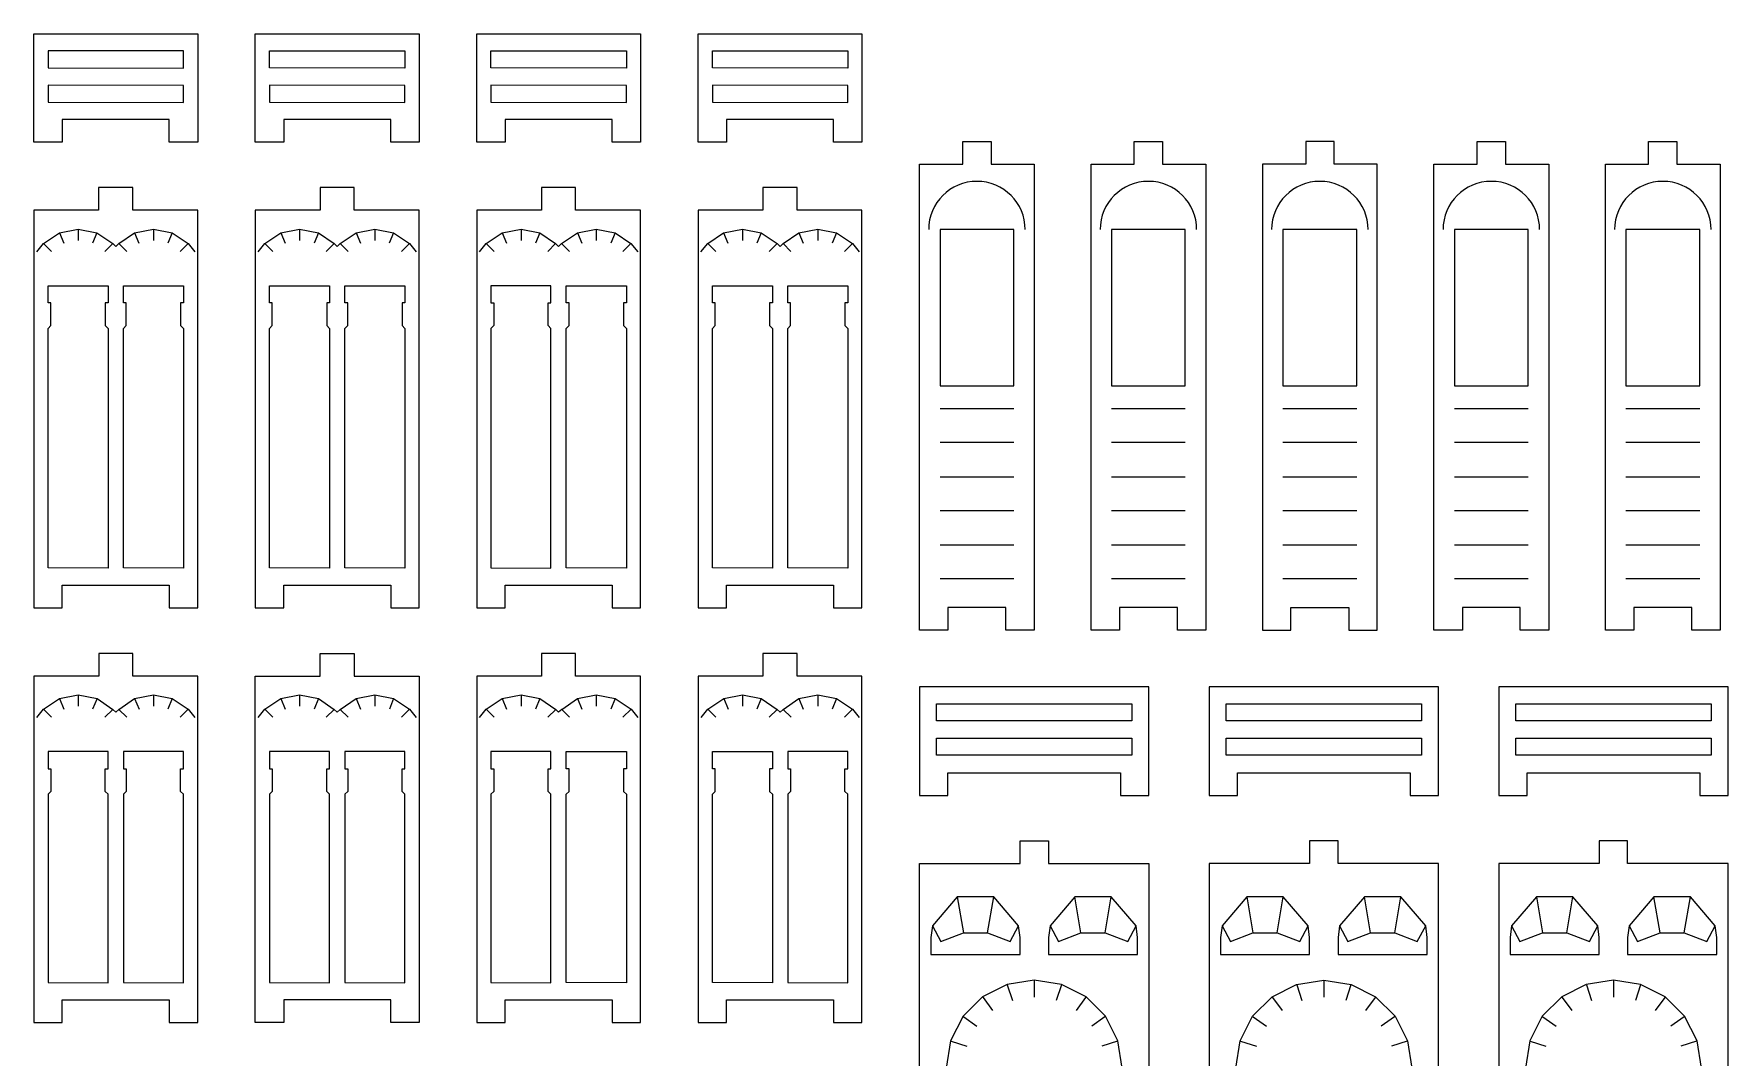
# Model space of a CAD drawing. Header units: millimetres. Extents: x 0 to 991, y -75 to 1327.
# Drawn here: x 507.6 to 806, y 285.9 to 466.1 of the extents above; entities that cross this region are included whole.
import ezdxf

# ---------------------------------------------------------------- set-up
doc = ezdxf.new("R2010")
doc.units = ezdxf.units.MM
for name, color, linetype in [('Part1 engrave', 173, 'Continuous'), ('Part1 Inside Cut', 92, 'Continuous'), ('Part1 Outside cut', 1, 'Continuous')]:
    doc.layers.add(name, color=color, linetype=linetype)

msp = doc.modelspace()

# ---------------------------------------------------------------- linework, layer by layer
at = {"layer": 'Part1 engrave'}
for p, q in [((515.39, 431.7), (515.39, 429.7)), ((518.7, 431.04), (517.93, 429.19)), ((528.64, 431.7), (528.64, 429.7)), ((531.95, 431.04), (531.19, 429.19)), ((554.39, 431.7), (554.39, 429.7)), ((557.7, 431.04), (556.93, 429.19)), ((567.64, 431.7), (567.64, 429.7)), ((570.95, 431.04), (570.19, 429.19)), ((593.39, 431.7), (593.39, 429.7)), ((596.7, 431.04), (595.93, 429.19)), ((606.64, 431.7), (606.64, 429.7)), ((609.95, 431.04), (609.19, 429.19)), ((632.39, 431.7), (632.39, 429.7)), ((635.7, 431.04), (634.93, 429.19)), ((645.64, 431.7), (645.64, 429.7)), ((648.95, 431.04), (648.19, 429.19)), ((509.27, 429.17), (510.68, 427.75)), ((534.76, 429.17), (533.34, 427.75)), ((548.27, 429.17), (549.68, 427.75)), ((573.76, 429.17), (572.34, 427.75)), ((587.27, 429.17), (588.68, 427.75)), ((612.76, 429.17), (611.34, 427.75)), ((626.27, 429.17), (627.68, 427.75)), ((651.76, 429.17), (650.34, 427.75)), ((667.19, 400.1), (680.19, 400.1)), ((697.39, 400.1), (710.39, 400.1)), ((727.59, 400.1), (740.59, 400.1)), ((757.79, 400.1), (770.79, 400.1)), ((787.99, 400.1), (800.99, 400.1)), ((680.19, 394.1), (667.19, 394.1)), ((710.39, 394.1), (697.39, 394.1)), ((740.59, 394.1), (727.59, 394.1)), ((770.79, 394.1), (757.79, 394.1)), ((800.99, 394.1), (787.99, 394.1)), ((667.19, 388.1), (680.19, 388.1)), ((697.39, 388.1), (710.39, 388.1)), ((727.59, 388.1), (740.59, 388.1)), ((757.79, 388.1), (770.79, 388.1)), ((787.99, 388.1), (800.99, 388.1)), ((680.19, 382.1), (667.19, 382.1)), ((710.39, 382.1), (697.39, 382.1)), ((740.59, 382.1), (727.59, 382.1)), ((770.79, 382.1), (757.79, 382.1)), ((800.99, 382.1), (787.99, 382.1)), ((667.19, 376.1), (680.19, 376.1)), ((697.39, 376.1), (710.39, 376.1)), ((727.59, 376.1), (740.59, 376.1)), ((757.79, 376.1), (770.79, 376.1)), ((787.99, 376.1), (800.99, 376.1)), ((680.19, 370.1), (667.19, 370.1)), ((710.39, 370.1), (697.39, 370.1)), ((740.59, 370.1), (727.59, 370.1)), ((770.79, 370.1), (757.79, 370.1)), ((800.99, 370.1), (787.99, 370.1)), ((515.4, 349.7), (515.4, 347.7)), ((528.65, 349.7), (528.65, 347.7)), ((554.4, 349.7), (554.4, 347.7)), ((567.65, 349.7), (567.65, 347.7)), ((593.4, 349.7), (593.4, 347.7)), ((606.65, 349.7), (606.65, 347.7)), ((632.4, 349.7), (632.4, 347.7)), ((645.65, 349.7), (645.65, 347.7)), ((509.28, 347.17), (510.69, 345.75)), ((518.71, 349.04), (517.94, 347.19)), ((531.96, 349.04), (531.2, 347.19)), ((534.77, 347.17), (533.35, 345.75)), ((548.28, 347.17), (549.69, 345.75)), ((557.71, 349.04), (556.94, 347.19)), ((570.96, 349.04), (570.2, 347.19)), ((573.77, 347.17), (572.35, 345.75)), ((587.28, 347.17), (588.69, 345.75)), ((596.71, 349.04), (595.94, 347.19)), ((609.96, 349.04), (609.2, 347.19)), ((612.77, 347.17), (611.35, 345.75)), ((626.28, 347.17), (627.69, 345.75)), ((635.71, 349.04), (634.94, 347.19)), ((648.96, 349.04), (648.2, 347.19)), ((651.77, 347.17), (650.35, 345.75)), ((683.79, 299.5), (683.79, 296.5)), ((734.79, 299.5), (734.79, 296.5)), ((785.79, 299.5), (785.79, 296.5))]:
    msp.add_line(p, q, dxfattribs=at)
for points in [[(508.09, 427.7, 0), (509.27, 429.17, 0), (512.08, 431.04, 0), (515.39, 431.7, 0), (518.7, 431.04, 0), (521.49, 429.15, 0)], [(512.08, 431.04, 0), (512.84, 429.19, 0)], [(522.54, 429.15, 0), (525.33, 431.04, 0), (528.64, 431.7, 0), (531.95, 431.04, 0), (534.76, 429.17, 0), (535.94, 427.7, 0)], [(525.33, 431.04, 0), (526.1, 429.19, 0)], [(547.09, 427.7, 0), (548.27, 429.17, 0), (551.08, 431.04, 0), (554.39, 431.7, 0), (557.7, 431.04, 0), (560.49, 429.15, 0)], [(551.08, 431.04, 0), (551.84, 429.19, 0)], [(561.54, 429.15, 0), (564.33, 431.04, 0), (567.64, 431.7, 0), (570.95, 431.04, 0), (573.76, 429.17, 0), (574.94, 427.7, 0)], [(564.33, 431.04, 0), (565.1, 429.19, 0)], [(586.09, 427.7, 0), (587.27, 429.17, 0), (590.08, 431.04, 0), (593.39, 431.7, 0), (596.7, 431.04, 0), (599.49, 429.15, 0)], [(590.08, 431.04, 0), (590.84, 429.19, 0)], [(600.54, 429.15, 0), (603.33, 431.04, 0), (606.64, 431.7, 0), (609.95, 431.04, 0), (612.76, 429.17, 0), (613.94, 427.7, 0)], [(603.33, 431.04, 0), (604.1, 429.19, 0)], [(625.09, 427.7, 0), (626.27, 429.17, 0), (629.08, 431.04, 0), (632.39, 431.7, 0), (635.7, 431.04, 0), (638.49, 429.15, 0)], [(629.08, 431.04, 0), (629.84, 429.19, 0)], [(639.54, 429.15, 0), (642.33, 431.04, 0), (645.64, 431.7, 0), (648.95, 431.04, 0), (651.76, 429.17, 0), (652.94, 427.7, 0)], [(642.33, 431.04, 0), (643.1, 429.19, 0)], [(523.94, 427.75, 0), (522.54, 429.15, 0), (522.01, 428.65, 0), (521.49, 429.15, 0), (520.09, 427.75, 0)], [(562.94, 427.75, 0), (561.54, 429.15, 0), (561.01, 428.65, 0), (560.49, 429.15, 0), (559.09, 427.75, 0)], [(601.94, 427.75, 0), (600.54, 429.15, 0), (600.01, 428.65, 0), (599.49, 429.15, 0), (598.09, 427.75, 0)], [(640.94, 427.75, 0), (639.54, 429.15, 0), (639.01, 428.65, 0), (638.49, 429.15, 0), (637.09, 427.75, 0)], [(508.1, 345.7, 0), (509.28, 347.17, 0), (512.09, 349.04, 0), (515.4, 349.7, 0), (518.71, 349.04, 0), (521.5, 347.15, 0)], [(522.55, 347.15, 0), (525.34, 349.04, 0), (528.65, 349.7, 0), (531.96, 349.04, 0), (534.77, 347.17, 0), (535.95, 345.7, 0)], [(547.1, 345.7, 0), (548.28, 347.17, 0), (551.09, 349.04, 0), (554.4, 349.7, 0), (557.71, 349.04, 0), (560.5, 347.15, 0)], [(561.55, 347.15, 0), (564.34, 349.04, 0), (567.65, 349.7, 0), (570.96, 349.04, 0), (573.77, 347.17, 0), (574.95, 345.7, 0)], [(586.1, 345.7, 0), (587.28, 347.17, 0), (590.09, 349.04, 0), (593.4, 349.7, 0), (596.71, 349.04, 0), (599.5, 347.15, 0)], [(600.55, 347.15, 0), (603.34, 349.04, 0), (606.65, 349.7, 0), (609.96, 349.04, 0), (612.77, 347.17, 0), (613.95, 345.7, 0)], [(625.1, 345.7, 0), (626.28, 347.17, 0), (629.09, 349.04, 0), (632.4, 349.7, 0), (635.71, 349.04, 0), (638.5, 347.15, 0)], [(639.55, 347.15, 0), (642.34, 349.04, 0), (645.65, 349.7, 0), (648.96, 349.04, 0), (651.77, 347.17, 0), (652.95, 345.7, 0)], [(512.09, 349.04, 0), (512.85, 347.19, 0)], [(523.95, 345.75, 0), (522.55, 347.15, 0), (522.02, 346.65, 0), (521.5, 347.15, 0), (520.1, 345.75, 0)], [(525.34, 349.04, 0), (526.11, 347.19, 0)], [(551.09, 349.04, 0), (551.85, 347.19, 0)], [(562.95, 345.75, 0), (561.55, 347.15, 0), (561.02, 346.65, 0), (560.5, 347.15, 0), (559.1, 345.75, 0)], [(564.34, 349.04, 0), (565.11, 347.19, 0)], [(590.09, 349.04, 0), (590.85, 347.19, 0)], [(601.95, 345.75, 0), (600.55, 347.15, 0), (600.02, 346.65, 0), (599.5, 347.15, 0), (598.1, 345.75, 0)], [(603.34, 349.04, 0), (604.11, 347.19, 0)], [(629.09, 349.04, 0), (629.85, 347.19, 0)], [(640.95, 345.75, 0), (639.55, 347.15, 0), (639.02, 346.65, 0), (638.5, 347.15, 0), (637.1, 345.75, 0)], [(642.34, 349.04, 0), (643.11, 347.19, 0)], [(675.57, 307.81, 0), (679.55, 306.3, 0), (681.03, 309.03, 0), (676.65, 314.16, 0), (670.23, 314.16, 0), (665.86, 309.03, 0), (667.33, 306.3, 0), (671.31, 307.81, 0)], [(670.23, 314.16, 0), (671.31, 307.81, 0), (675.57, 307.81, 0), (676.65, 314.16, 0)], [(696.27, 307.81, 0), (700.25, 306.3, 0), (701.73, 309.03, 0), (697.35, 314.16, 0), (690.93, 314.16, 0), (686.56, 309.03, 0), (688.03, 306.3, 0), (692.01, 307.81, 0), (690.93, 314.16, 0)], [(692.01, 307.81, 0), (696.27, 307.81, 0), (697.35, 314.16, 0)], [(726.57, 307.81, 0), (730.55, 306.3, 0), (732.03, 309.03, 0), (727.65, 314.16, 0), (721.23, 314.16, 0), (716.86, 309.03, 0), (718.33, 306.3, 0), (722.31, 307.81, 0)], [(721.23, 314.16, 0), (722.31, 307.81, 0), (726.57, 307.81, 0), (727.65, 314.16, 0)], [(747.27, 307.81, 0), (751.25, 306.3, 0), (752.73, 309.03, 0), (748.35, 314.16, 0), (741.93, 314.16, 0), (737.56, 309.03, 0), (739.03, 306.3, 0), (743.01, 307.81, 0), (741.93, 314.16, 0)], [(743.01, 307.81, 0), (747.27, 307.81, 0), (748.35, 314.16, 0)], [(777.57, 307.81, 0), (781.55, 306.3, 0), (783.03, 309.03, 0), (778.65, 314.16, 0), (772.23, 314.16, 0), (767.86, 309.03, 0), (769.33, 306.3, 0), (773.31, 307.81, 0)], [(772.23, 314.16, 0), (773.31, 307.81, 0), (777.57, 307.81, 0), (778.65, 314.16, 0)], [(798.27, 307.81, 0), (802.25, 306.3, 0), (803.73, 309.03, 0), (799.35, 314.16, 0), (792.93, 314.16, 0), (788.56, 309.03, 0), (790.03, 306.3, 0), (794.01, 307.81, 0), (792.93, 314.16, 0)], [(794.01, 307.81, 0), (798.27, 307.81, 0), (799.35, 314.16, 0)], [(665.86, 309.03, 0), (665.59, 307, 0), (665.59, 304, 0), (681.29, 304, 0), (681.29, 307, 0), (681.03, 309.03, 0)], [(686.56, 309.03, 0), (686.29, 307, 0), (686.29, 304, 0), (701.99, 304, 0), (701.99, 307, 0), (701.73, 309.03, 0)], [(716.86, 309.03, 0), (716.59, 307, 0), (716.59, 304, 0), (732.29, 304, 0), (732.29, 307, 0), (732.03, 309.03, 0)], [(737.56, 309.03, 0), (737.29, 307, 0), (737.29, 304, 0), (752.99, 304, 0), (752.99, 307, 0), (752.73, 309.03, 0)], [(767.86, 309.03, 0), (767.59, 307, 0), (767.59, 304, 0), (783.29, 304, 0), (783.29, 307, 0), (783.03, 309.03, 0)], [(788.56, 309.03, 0), (788.29, 307, 0), (788.29, 304, 0), (803.99, 304, 0), (803.99, 307, 0), (803.73, 309.03, 0)], [(699.29, 284, 0), (698.53, 288.79, 0), (696.33, 293.11, 0), (692.9, 296.54, 0), (688.58, 298.74, 0), (683.79, 299.5, 0), (679, 298.74, 0), (674.68, 296.54, 0), (671.25, 293.11, 0), (669.05, 288.79, 0), (668.29, 284, 0)], [(679, 298.74, 0), (679.03, 298.66, 0), (679.93, 295.89, 0)], [(688.58, 298.74, 0), (688.56, 298.66, 0), (687.66, 295.89, 0)], [(719.29, 284, 0), (720.05, 288.79, 0), (722.25, 293.11, 0), (725.68, 296.54, 0), (730, 298.74, 0), (734.79, 299.5, 0), (739.58, 298.74, 0), (743.9, 296.54, 0), (747.33, 293.11, 0), (749.53, 288.79, 0), (750.29, 284, 0)], [(730, 298.74, 0), (730.03, 298.66, 0), (730.93, 295.89, 0)], [(739.58, 298.74, 0), (739.56, 298.66, 0), (738.66, 295.89, 0)], [(801.29, 284, 0), (800.53, 288.79, 0), (798.33, 293.11, 0), (794.9, 296.54, 0), (790.58, 298.74, 0), (785.79, 299.5, 0), (781, 298.74, 0), (776.68, 296.54, 0), (773.25, 293.11, 0), (771.05, 288.79, 0), (770.29, 284, 0)], [(781, 298.74, 0), (781.03, 298.66, 0), (781.93, 295.89, 0)], [(790.58, 298.74, 0), (790.56, 298.66, 0), (789.66, 295.89, 0)], [(674.68, 296.54, 0), (674.76, 296.44, 0), (676.45, 294.11, 0)], [(692.9, 296.54, 0), (692.83, 296.44, 0), (691.14, 294.11, 0)], [(725.68, 296.54, 0), (725.76, 296.44, 0), (727.45, 294.11, 0)], [(743.9, 296.54, 0), (743.83, 296.44, 0), (742.14, 294.11, 0)], [(776.68, 296.54, 0), (776.76, 296.44, 0), (778.45, 294.11, 0)], [(794.9, 296.54, 0), (794.83, 296.44, 0), (793.14, 294.11, 0)], [(671.25, 293.11, 0), (671.36, 293.04, 0), (673.68, 291.35, 0)], [(696.33, 293.11, 0), (696.23, 293.04, 0), (693.91, 291.35, 0)], [(722.25, 293.11, 0), (722.36, 293.04, 0), (724.68, 291.35, 0)], [(747.33, 293.11, 0), (747.23, 293.04, 0), (744.91, 291.35, 0)], [(773.25, 293.11, 0), (773.36, 293.04, 0), (775.68, 291.35, 0)], [(798.33, 293.11, 0), (798.23, 293.04, 0), (795.91, 291.35, 0)], [(669.05, 288.79, 0), (669.13, 288.76, 0), (671.9, 287.86, 0)], [(698.53, 288.79, 0), (698.45, 288.76, 0), (695.68, 287.86, 0)], [(720.05, 288.79, 0), (720.13, 288.76, 0), (722.9, 287.86, 0)], [(749.53, 288.79, 0), (749.45, 288.76, 0), (746.68, 287.86, 0)], [(771.05, 288.79, 0), (771.13, 288.76, 0), (773.9, 287.86, 0)], [(800.53, 288.79, 0), (800.45, 288.76, 0), (797.68, 287.86, 0)]]:
    msp.add_polyline3d(points, dxfattribs=at)
for centre in [(673.69, 431.6), (703.89, 431.6), (734.09, 431.6), (764.29, 431.6), (794.49, 431.6)]:
    msp.add_arc(centre, 8.5, 360, 180, dxfattribs=at)
at = {"layer": 'Part1 Inside Cut'}
for points in [[(510.09, 463.06, 0), (510.09, 460.06, 0), (533.94, 460, 0), (533.94, 463.06, 0)], [(549.09, 463.06, 0), (572.94, 463.06, 0), (572.94, 460, 0), (549.09, 460.06, 0)], [(588.09, 463.06, 0), (611.94, 463.06, 0), (611.94, 460, 0), (588.09, 460.06, 0)], [(627.09, 463.06, 0), (650.94, 463.06, 0), (650.94, 460, 0), (627.09, 460.06, 0)], [(510.09, 457.06, 0), (510.09, 454.06, 0), (533.94, 454, 0), (533.94, 457, 0)], [(572.94, 457, 0), (549.09, 457.06, 0), (549.09, 454.06, 0), (572.94, 454, 0)], [(611.94, 457, 0), (588.09, 457.06, 0), (588.09, 454.06, 0), (611.94, 454, 0)], [(650.94, 454, 0), (650.94, 457, 0), (627.09, 457.06, 0), (627.09, 454.06, 0)], [(667.19, 404.1, 0), (680.19, 404.1, 0), (680.19, 431.6, 0), (667.19, 431.6, 0)], [(710.39, 404.1, 0), (710.39, 431.6, 0), (697.39, 431.6, 0), (697.39, 404.1, 0)], [(740.59, 404.1, 0), (740.59, 431.6, 0), (727.59, 431.6, 0), (727.59, 404.1, 0)], [(757.79, 404.1, 0), (770.79, 404.1, 0), (770.79, 431.6, 0), (757.79, 431.6, 0)], [(800.99, 404.1, 0), (800.99, 431.6, 0), (787.99, 431.6, 0), (787.99, 404.1, 0)], [(510.09, 418.7, 0), (510.09, 421.7, 0), (520.67, 421.7, 0), (520.67, 418.7, 0), (520.17, 418.7, 0), (520.17, 414.7, 0), (520.67, 414.2, 0), (520.67, 372, 0), (510.09, 372.06, 0), (510.09, 414.2, 0), (510.59, 414.7, 0), (510.59, 418.7, 0)], [(533.94, 418.7, 0), (533.44, 418.7, 0), (533.44, 414.7, 0), (533.94, 414.2, 0), (533.94, 372, 0), (523.36, 372.06, 0), (523.36, 414.2, 0), (523.86, 414.7, 0), (523.86, 418.7, 0), (523.36, 418.7, 0), (523.36, 421.7, 0), (533.94, 421.7, 0)], [(549.09, 418.7, 0), (549.09, 421.7, 0), (559.67, 421.7, 0), (559.67, 418.7, 0), (559.17, 418.7, 0), (559.17, 414.7, 0), (559.67, 414.2, 0), (559.67, 372, 0), (549.09, 372.06, 0), (549.09, 414.2, 0), (549.59, 414.7, 0), (549.59, 418.7, 0)], [(572.94, 418.7, 0), (572.44, 418.7, 0), (572.44, 414.7, 0), (572.94, 414.2, 0), (572.94, 372, 0), (562.36, 372.06, 0), (562.36, 414.2, 0), (562.86, 414.7, 0), (562.86, 418.7, 0), (562.36, 418.7, 0), (562.36, 421.7, 0), (572.94, 421.7, 0)], [(588.09, 418.7, 0), (588.59, 418.7, 0), (588.59, 414.7, 0), (588.09, 414.2, 0), (588.09, 372.06, 0), (598.67, 372, 0), (598.67, 414.2, 0), (598.17, 414.7, 0), (598.17, 418.7, 0), (598.67, 418.7, 0), (598.67, 421.7, 0), (588.09, 421.7, 0)], [(611.94, 418.7, 0), (611.44, 418.7, 0), (611.44, 414.7, 0), (611.94, 414.2, 0), (611.94, 372, 0), (601.36, 372.06, 0), (601.36, 414.2, 0), (601.86, 414.7, 0), (601.86, 418.7, 0), (601.36, 418.7, 0), (601.36, 421.7, 0), (611.94, 421.7, 0)], [(627.09, 418.7, 0), (627.09, 421.7, 0), (637.67, 421.7, 0), (637.67, 418.7, 0), (637.17, 418.7, 0), (637.17, 414.7, 0), (637.67, 414.2, 0), (637.67, 372, 0), (627.09, 372.06, 0), (627.09, 414.2, 0), (627.59, 414.7, 0), (627.59, 418.7, 0)], [(650.94, 418.7, 0), (650.44, 418.7, 0), (650.44, 414.7, 0), (650.94, 414.2, 0), (650.94, 372, 0), (640.36, 372.06, 0), (640.36, 414.2, 0), (640.86, 414.7, 0), (640.86, 418.7, 0), (640.36, 418.7, 0), (640.36, 421.7, 0), (650.94, 421.7, 0)], [(666.59, 345.1, 0), (666.59, 348.1, 0), (700.99, 348.1, 0), (700.99, 345.1, 0)], [(717.59, 348.1, 0), (751.99, 348.1, 0), (751.99, 345.1, 0), (717.59, 345.1, 0)], [(768.59, 345.1, 0), (768.59, 348.1, 0), (802.99, 348.1, 0), (802.99, 345.1, 0)], [(666.59, 342.1, 0), (700.99, 342.1, 0), (700.99, 339.1, 0), (666.59, 339.1, 0)], [(751.99, 342.1, 0), (751.99, 339.1, 0), (717.59, 339.1, 0), (717.59, 342.1, 0)], [(802.99, 342.1, 0), (802.99, 339.1, 0), (768.59, 339.1, 0), (768.59, 342.1, 0)], [(510.09, 336.7, 0), (510.59, 336.7, 0), (510.59, 332.7, 0), (510.09, 332.2, 0), (510.09, 299.06, 0), (520.67, 299, 0), (520.67, 332.2, 0), (520.17, 332.7, 0), (520.17, 336.7, 0), (520.67, 336.7, 0), (520.67, 339.7, 0), (510.09, 339.7, 0)], [(533.94, 336.7, 0), (533.94, 339.7, 0), (523.36, 339.7, 0), (523.36, 336.7, 0), (523.86, 336.7, 0), (523.86, 332.7, 0), (523.36, 332.2, 0), (523.36, 299.06, 0), (533.94, 299, 0), (533.94, 332.2, 0), (533.44, 332.7, 0), (533.44, 336.7, 0)], [(549.09, 336.7, 0), (549.59, 336.7, 0), (549.59, 332.7, 0), (549.09, 332.2, 0), (549.09, 299.06, 0), (559.67, 299, 0), (559.67, 332.2, 0), (559.17, 332.7, 0), (559.17, 336.7, 0), (559.67, 336.7, 0), (559.67, 339.7, 0), (549.09, 339.7, 0)], [(572.94, 336.7, 0), (572.94, 339.7, 0), (562.36, 339.7, 0), (562.36, 336.7, 0), (562.86, 336.7, 0), (562.86, 332.7, 0), (562.36, 332.2, 0), (562.36, 299.06, 0), (572.94, 299, 0), (572.94, 332.2, 0), (572.44, 332.7, 0), (572.44, 336.7, 0)], [(588.09, 336.7, 0), (588.59, 336.7, 0), (588.59, 332.7, 0), (588.09, 332.2, 0), (588.09, 299.06, 0), (598.67, 299, 0), (598.67, 332.2, 0), (598.17, 332.7, 0), (598.17, 336.7, 0), (598.67, 336.7, 0), (598.67, 339.7, 0), (588.09, 339.7, 0)], [(611.94, 336.7, 0), (611.44, 336.7, 0), (611.44, 332.7, 0), (611.94, 332.2, 0), (611.94, 299, 0), (601.36, 299.06, 0), (601.36, 332.2, 0), (601.86, 332.7, 0), (601.86, 336.7, 0), (601.36, 336.7, 0), (601.36, 339.7, 0), (611.94, 339.7, 0)], [(627.09, 336.7, 0), (627.09, 339.7, 0), (637.67, 339.7, 0), (637.67, 336.7, 0), (637.17, 336.7, 0), (637.17, 332.7, 0), (637.67, 332.2, 0), (637.67, 299, 0), (627.09, 299.06, 0), (627.09, 332.2, 0), (627.59, 332.7, 0), (627.59, 336.7, 0)], [(650.94, 336.7, 0), (650.94, 339.7, 0), (640.36, 339.7, 0), (640.36, 336.7, 0), (640.86, 336.7, 0), (640.86, 332.7, 0), (640.36, 332.2, 0), (640.36, 299.06, 0), (650.94, 299, 0), (650.94, 332.2, 0), (650.44, 332.7, 0), (650.44, 336.7, 0)]]:
    msp.add_polyline3d(points, close=True, dxfattribs=at)
at = {"layer": 'Part1 Outside cut'}
for points in [[(512.59, 447, 0), (507.59, 447, 0), (507.59, 466.06, 0), (536.44, 466.06, 0), (536.44, 447, 0), (531.44, 447, 0), (531.44, 451, 0), (512.59, 451, 0)], [(551.59, 447, 0), (546.59, 447, 0), (546.59, 466.06, 0), (575.44, 466.06, 0), (575.44, 447, 0), (570.44, 447, 0), (570.44, 451, 0), (551.59, 451, 0)], [(590.59, 447, 0), (585.59, 447, 0), (585.59, 466.06, 0), (614.44, 466.06, 0), (614.44, 447, 0), (609.44, 447, 0), (609.44, 451, 0), (590.59, 451, 0)], [(629.59, 447, 0), (624.59, 447, 0), (624.59, 466.06, 0), (653.44, 466.06, 0), (653.44, 447, 0), (648.44, 447, 0), (648.44, 451, 0), (629.59, 451, 0)], [(678.79, 361.1, 0), (678.79, 365.1, 0), (668.59, 365.1, 0), (668.59, 361.1, 0), (663.59, 361.1, 0), (663.59, 443.1, 0), (671.19, 443.1, 0), (671.19, 447.1, 0), (676.19, 447.1, 0), (676.19, 443.1, 0), (683.79, 443.1, 0), (683.79, 361.1, 0)], [(708.99, 361.1, 0), (708.99, 365.1, 0), (698.79, 365.1, 0), (698.79, 361.1, 0), (693.79, 361.1, 0), (693.79, 443.1, 0), (701.39, 443.1, 0), (701.39, 447.1, 0), (706.39, 447.1, 0), (706.39, 443.1, 0), (713.99, 443.1, 0), (713.99, 361.1, 0)], [(739.19, 361.1, 0), (744.19, 361.1, 0), (744.19, 443.1, 0), (736.59, 443.1, 0), (736.59, 447.1, 0), (731.59, 447.1, 0), (731.59, 443.1, 0), (723.99, 443.1, 0), (723.99, 361.1, 0), (728.99, 361.1, 0), (728.99, 365.1, 0), (739.19, 365.1, 0)], [(769.39, 361.1, 0), (769.39, 365.1, 0), (759.19, 365.1, 0), (759.19, 361.1, 0), (754.19, 361.1, 0), (754.19, 443.1, 0), (761.79, 443.1, 0), (761.79, 447.1, 0), (766.79, 447.1, 0), (766.79, 443.1, 0), (774.39, 443.1, 0), (774.39, 361.1, 0)], [(799.59, 361.1, 0), (799.59, 365.1, 0), (789.39, 365.1, 0), (789.39, 361.1, 0), (784.39, 361.1, 0), (784.39, 443.1, 0), (791.99, 443.1, 0), (791.99, 447.1, 0), (796.99, 447.1, 0), (796.99, 443.1, 0), (804.59, 443.1, 0), (804.59, 361.1, 0)], [(512.59, 365, 0), (512.59, 369, 0), (531.44, 369, 0), (531.44, 365, 0), (536.44, 365, 0), (536.44, 435, 0), (525.01, 435, 0), (525.01, 439, 0), (519, 439, 0), (519, 435, 0), (507.59, 435, 0), (507.59, 365, 0)], [(570.44, 365, 0), (575.44, 365, 0), (575.44, 435, 0), (564.01, 435, 0), (564.01, 439, 0), (558, 439, 0), (558, 435, 0), (546.59, 435, 0), (546.59, 365, 0), (551.59, 365, 0), (551.59, 369, 0), (570.44, 369, 0)], [(609.44, 365, 0), (614.44, 365, 0), (614.44, 435, 0), (603.01, 435, 0), (603.01, 439, 0), (597, 439, 0), (597, 435, 0), (585.59, 435, 0), (585.59, 365, 0), (590.59, 365, 0), (590.59, 369, 0), (609.44, 369, 0)], [(629.59, 365, 0), (629.59, 369, 0), (648.44, 369, 0), (648.44, 365, 0), (653.44, 365, 0), (653.44, 435, 0), (642.01, 435, 0), (642.01, 439, 0), (636, 439, 0), (636, 435, 0), (624.59, 435, 0), (624.59, 365, 0)], [(512.59, 292, 0), (512.59, 296, 0), (531.44, 296, 0), (531.44, 292, 0), (536.44, 292, 0), (536.44, 353, 0), (525.01, 353, 0), (525.01, 357, 0), (519.01, 357, 0), (519.01, 353, 0), (507.59, 353, 0), (507.59, 292, 0)], [(570.44, 292, 0), (570.44, 296, 0), (551.59, 296, 0), (551.59, 292, 0), (546.59, 292, 0), (546.59, 353, 0), (558.01, 353, 0), (558.01, 357, 0), (564.01, 357, 0), (564.01, 353, 0), (575.44, 353, 0), (575.44, 292, 0)], [(590.59, 292, 0), (590.59, 296, 0), (609.44, 296, 0), (609.44, 292, 0), (614.44, 292, 0), (614.44, 353, 0), (603.01, 353, 0), (603.01, 357, 0), (597.01, 357, 0), (597.01, 353, 0), (585.59, 353, 0), (585.59, 292, 0)], [(648.44, 292, 0), (653.44, 292, 0), (653.44, 353, 0), (642.01, 353, 0), (642.01, 357, 0), (636.01, 357, 0), (636.01, 353, 0), (624.59, 353, 0), (624.59, 292, 0), (629.59, 292, 0), (629.59, 296, 0), (648.44, 296, 0)], [(668.59, 332, 0), (668.59, 336, 0), (698.99, 336, 0), (698.99, 332, 0), (703.99, 332, 0), (703.99, 351.1, 0), (663.59, 351.1, 0), (663.59, 332, 0)], [(749.99, 332, 0), (754.99, 332, 0), (754.99, 351.1, 0), (714.59, 351.1, 0), (714.59, 332, 0), (719.59, 332, 0), (719.59, 336, 0), (749.99, 336, 0)], [(770.59, 332, 0), (770.59, 336, 0), (800.99, 336, 0), (800.99, 332, 0), (805.99, 332, 0), (805.99, 351.1, 0), (765.59, 351.1, 0), (765.59, 332, 0)], [(686.29, 324, 0), (686.29, 320, 0), (703.99, 320, 0), (703.99, 238, 0), (698.99, 238, 0), (698.99, 242, 0), (668.59, 242, 0), (668.59, 238, 0), (663.59, 238, 0), (663.59, 320, 0), (681.29, 320, 0), (681.29, 324, 0)], [(719.59, 238, 0), (719.59, 242, 0), (749.99, 242, 0), (749.99, 238, 0), (754.99, 238, 0), (754.99, 320, 0), (737.29, 320, 0), (737.29, 324, 0), (732.29, 324, 0), (732.29, 320, 0), (714.59, 320, 0), (714.59, 238, 0)], [(783.29, 324, 0), (783.29, 320, 0), (765.59, 320, 0), (765.59, 238, 0), (770.59, 238, 0), (770.59, 242, 0), (800.99, 242, 0), (800.99, 238, 0), (805.99, 238, 0), (805.99, 320, 0), (788.29, 320, 0), (788.29, 324, 0)]]:
    msp.add_polyline3d(points, close=True, dxfattribs=at)

doc.saveas('drawing.dxf')
